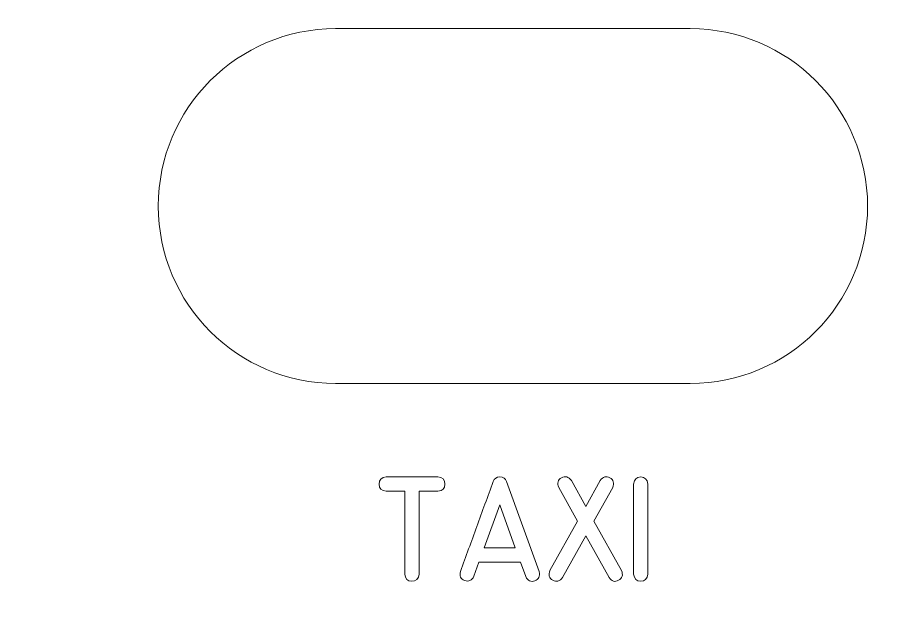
# Model space of a CAD drawing. Header units: millimetres. Extents: x -767 to 123, y -199 to 166.
# Drawn here: x -203.1 to -173.82, y 66.51 to 86.85 of the extents above; entities that cross this region are included whole.
import ezdxf

# ---------------------------------------------------------------- set-up
doc = ezdxf.new("R2010")
doc.units = ezdxf.units.MM
doc.header["$MEASUREMENT"] = 0
doc.layers.add('Cut', color=7, linetype='Continuous')
doc.layers.add('Engrave', color=7, linetype='Continuous', plot=False)

msp = doc.modelspace()

# ---------------------------------------------------------------- linework, layer by layer
at = {"layer": 'Cut', "color": 250, "lineweight": 9}
for points, knots in [([(-241.4198, -104.2661), (-241.4198, -104.2661), (-163.9194, -104.2661), (-163.9194, -104.2661), (-163.9194, -104.2661), (-163.3694, -104.2661), (-162.9194, -103.8161), (-162.9194, -103.2661), (-162.9194, -103.2661), (-162.9194, -103.2661), (-162.9194, -99.2698), (-162.9194, -99.2698), (-162.9194, -99.2698), (-162.9194, -99.2686), (-162.9194, -99.2673), (-162.9194, -99.2661), (-162.9194, -99.2661), (-162.9194, -95.9529), (-160.233, -93.2661), (-156.92, -93.2661), (-156.92, -93.2661), (-156.92, -93.2661), (-152.9193, -93.2661), (-152.9193, -93.2661), (-152.9193, -93.2661), (-152.3788, -93.2661), (-151.9348, -92.8314), (-151.9197, -92.2944), (-151.9197, -92.2944), (-151.9197, -92.2944), (-151.9197, 92.851), (-151.9197, 92.851), (-151.9197, 92.851), (-151.929, 93.3931), (-152.3752, 93.8339), (-152.9195, 93.8339), (-152.9195, 93.8339), (-152.9195, 93.8339), (-156.9202, 93.8339), (-156.9202, 93.8339), (-156.9202, 93.8339), (-160.2332, 93.8339), (-162.9196, 96.5207), (-162.9196, 99.8339), (-162.9196, 99.8339), (-162.9196, 99.8351), (-162.9196, 99.8364), (-162.9196, 99.8376), (-162.9196, 99.8376), (-162.9196, 99.8376), (-162.9196, 103.8339), (-162.9196, 103.8339), (-162.9196, 103.8339), (-162.9196, 104.3839), (-163.3696, 104.8339), (-163.9196, 104.8339), (-163.9196, 104.8339), (-163.9196, 104.8339), (-235.6707, 104.8339), (-235.6707, 104.8339), (-235.6707, 104.8339), (-235.6707, 104.8339), (-249.7831, 75.5521), (-249.7831, 75.5521), (-249.7831, 75.5521), (-250.0116, 75.0799), (-249.8319, 74.5112), (-249.3852, 74.2518), (-249.3852, 74.2518), (-249.3852, 74.2518), (-245.9261, 72.5781), (-245.9261, 72.5781), (-245.9261, 72.5781), (-243.8574, 71.6313), (-242.4199, 69.5429), (-242.42, 67.1193), (-242.42, 67.1193), (-242.419, 63.8066), (-245.1066, 61.1193), (-248.4201, 61.1193), (-248.4201, 61.1193), (-248.4201, 61.1193), (-252.4199, 61.1193), (-252.4199, 61.1193), (-252.4199, 61.1193), (-252.9699, 61.1193), (-253.4199, 60.6693), (-253.4199, 60.1193), (-253.4199, 60.1193), (-253.4199, 60.1193), (-253.4199, -92.2661), (-253.4199, -92.2661), (-253.4199, -92.2661), (-253.4199, -92.8161), (-252.9699, -93.2661), (-252.4199, -93.2661), (-252.4199, -93.2661), (-252.4199, -93.2661), (-248.4192, -93.2661), (-248.4192, -93.2661), (-248.4192, -93.2661), (-245.1062, -93.2661), (-242.4198, -95.9529), (-242.4198, -99.2661), (-242.4198, -99.2661), (-242.4198, -99.2673), (-242.4198, -99.2686), (-242.4198, -99.2698), (-242.4198, -99.2698), (-242.4198, -99.2698), (-242.4198, -103.2661), (-242.4198, -103.2661), (-242.4198, -103.2661), (-242.4198, -103.8161), (-241.9698, -104.2661), (-241.4198, -104.2661)], [0, 0, 0, 0, 0.0333333, 0.0333333, 0.0333333, 0.0333333, 0.0666667, 0.0666667, 0.0666667, 0.0666667, 0.1, 0.1, 0.1, 0.1, 0.1333333, 0.1333333, 0.1333333, 0.1333333, 0.1666667, 0.1666667, 0.1666667, 0.1666667, 0.2, 0.2, 0.2, 0.2, 0.2333333, 0.2333333, 0.2333333, 0.2333333, 0.2666667, 0.2666667, 0.2666667, 0.2666667, 0.3, 0.3, 0.3, 0.3, 0.3333333, 0.3333333, 0.3333333, 0.3333333, 0.3666667, 0.3666667, 0.3666667, 0.3666667, 0.4, 0.4, 0.4, 0.4, 0.4333333, 0.4333333, 0.4333333, 0.4333333, 0.4666667, 0.4666667, 0.4666667, 0.4666667, 0.5, 0.5, 0.5, 0.5, 0.5333333, 0.5333333, 0.5333333, 0.5333333, 0.5666667, 0.5666667, 0.5666667, 0.5666667, 0.6, 0.6, 0.6, 0.6, 0.6333333, 0.6333333, 0.6333333, 0.6333333, 0.6666667, 0.6666667, 0.6666667, 0.6666667, 0.7, 0.7, 0.7, 0.7, 0.7333333, 0.7333333, 0.7333333, 0.7333333, 0.7666667, 0.7666667, 0.7666667, 0.7666667, 0.8, 0.8, 0.8, 0.8, 0.8333333, 0.8333333, 0.8333333, 0.8333333, 0.8666667, 0.8666667, 0.8666667, 0.8666667, 0.9, 0.9, 0.9, 0.9, 0.9333333, 0.9333333, 0.9333333, 0.9333333, 1, 1, 1, 1]), ([(-192.3277, 86.4662), (-192.3277, 86.4662), (-180.3277, 86.4662), (-180.3277, 86.4662), (-180.3277, 86.4662), (-177.0146, 86.4662), (-174.3278, 83.7788), (-174.3278, 80.4658), (-174.3278, 80.4658), (-174.3277, 77.153), (-177.0146, 74.4659), (-180.3278, 74.4659), (-180.3278, 74.4659), (-180.3278, 74.4659), (-192.3278, 74.4659), (-192.3278, 74.4659), (-192.3278, 74.4659), (-195.6408, 74.466), (-198.3278, 77.1524), (-198.3278, 80.4658), (-198.3278, 80.4658), (-198.3276, 83.7798), (-195.641, 86.4658), (-192.3277, 86.4662)], [0, 0, 0, 0, 0.1428571, 0.1428571, 0.1428571, 0.1428571, 0.2857143, 0.2857143, 0.2857143, 0.2857143, 0.4285714, 0.4285714, 0.4285714, 0.4285714, 0.5714286, 0.5714286, 0.5714286, 0.5714286, 0.7142857, 0.7142857, 0.7142857, 0.7142857, 1, 1, 1, 1])]:
    msp.add_open_spline(points, degree=3, knots=knots, dxfattribs=at)
at = {"layer": 'Engrave', "color": 240, "lineweight": 9}
for points, knots in [([(-189.9831, 68.0206), (-189.9831, 68.0206), (-189.9831, 70.8216), (-189.9831, 70.8216), (-189.9831, 70.8216), (-189.9831, 70.8216), (-190.6151, 70.8216), (-190.6151, 70.8216), (-190.6151, 70.8216), (-190.7757, 70.8339), (-190.8562, 70.915), (-190.8556, 71.0632), (-190.8556, 71.0632), (-190.855, 71.212), (-190.7745, 71.2937), (-190.6151, 71.3072), (-190.6151, 71.3072), (-190.6151, 71.3072), (-188.8666, 71.3072), (-188.8666, 71.3072), (-188.8666, 71.3072), (-188.7084, 71.2949), (-188.6285, 71.2131), (-188.6279, 71.0632), (-188.6279, 71.0632), (-188.6273, 70.9139), (-188.7072, 70.8327), (-188.8666, 70.8216), (-188.8666, 70.8216), (-188.8666, 70.8216), (-189.4969, 70.8216), (-189.4969, 70.8216), (-189.4969, 70.8216), (-189.4969, 70.8216), (-189.4969, 68.0206), (-189.4969, 68.0206), (-189.4969, 68.0206), (-189.5233, 67.8577), (-189.608, 67.7771), (-189.7514, 67.7795), (-189.7514, 67.7795), (-189.8943, 67.7819), (-189.9713, 67.8624), (-189.9831, 68.0206)], [0, 0, 0, 0, 0.0833333, 0.0833333, 0.0833333, 0.0833333, 0.1666667, 0.1666667, 0.1666667, 0.1666667, 0.25, 0.25, 0.25, 0.25, 0.3333333, 0.3333333, 0.3333333, 0.3333333, 0.4166667, 0.4166667, 0.4166667, 0.4166667, 0.5, 0.5, 0.5, 0.5, 0.5833333, 0.5833333, 0.5833333, 0.5833333, 0.6666667, 0.6666667, 0.6666667, 0.6666667, 0.75, 0.75, 0.75, 0.75, 0.8333333, 0.8333333, 0.8333333, 0.8333333, 1, 1, 1, 1]), ([(-188.1017, 68.1117), (-187.9182, 68.6185), (-187.7342, 69.1247), (-187.5502, 69.6304), (-187.5502, 69.6304), (-187.3655, 70.136), (-187.1809, 70.6422), (-186.9963, 71.1485), (-186.9963, 71.1485), (-186.9581, 71.2531), (-186.8828, 71.306), (-186.7705, 71.3072), (-186.7705, 71.3072), (-186.6576, 71.3084), (-186.5818, 71.2555), (-186.543, 71.1485), (-186.543, 71.1485), (-186.543, 71.1485), (-185.4388, 68.1035), (-185.4388, 68.1035), (-185.4388, 68.1035), (-185.4047, 67.9412), (-185.4541, 67.8371), (-185.587, 67.7901), (-185.587, 67.7901), (-185.7205, 67.7425), (-185.8228, 67.7913), (-185.8957, 67.9347), (-185.8957, 67.9347), (-185.8957, 67.9347), (-186.0726, 68.4274), (-186.0726, 68.4274), (-186.0726, 68.4274), (-186.0726, 68.4274), (-187.4767, 68.4274), (-187.4767, 68.4274), (-187.4767, 68.4274), (-187.4767, 68.4274), (-187.6489, 67.9465), (-187.6489, 67.9465), (-187.6489, 67.9465), (-187.7224, 67.8018), (-187.8271, 67.7548), (-187.9623, 67.8048), (-187.9623, 67.8048), (-188.0981, 67.8542), (-188.1446, 67.9571), (-188.1017, 68.1117)], [0, 0, 0, 0, 0.0769231, 0.0769231, 0.0769231, 0.0769231, 0.1538462, 0.1538462, 0.1538462, 0.1538462, 0.2307692, 0.2307692, 0.2307692, 0.2307692, 0.3076923, 0.3076923, 0.3076923, 0.3076923, 0.3846154, 0.3846154, 0.3846154, 0.3846154, 0.4615385, 0.4615385, 0.4615385, 0.4615385, 0.5384615, 0.5384615, 0.5384615, 0.5384615, 0.6153846, 0.6153846, 0.6153846, 0.6153846, 0.6923077, 0.6923077, 0.6923077, 0.6923077, 0.7692308, 0.7692308, 0.7692308, 0.7692308, 0.8461538, 0.8461538, 0.8461538, 0.8461538, 1, 1, 1, 1]), ([(-185.0737, 68.1411), (-185.0737, 68.1411), (-184.1418, 69.8085), (-184.1418, 69.8085), (-184.1418, 69.8085), (-184.1418, 69.8085), (-184.7774, 70.9474), (-184.7774, 70.9474), (-184.7774, 70.9474), (-184.8386, 71.0979), (-184.8068, 71.2078), (-184.6827, 71.2772), (-184.6827, 71.2772), (-184.5587, 71.3466), (-184.4487, 71.3154), (-184.3517, 71.1831), (-184.3517, 71.1831), (-184.3517, 71.1831), (-183.8661, 70.3065), (-183.8661, 70.3065), (-183.8661, 70.3065), (-183.8661, 70.3065), (-183.3769, 71.1831), (-183.3769, 71.1831), (-183.3769, 71.1831), (-183.2805, 71.3154), (-183.1711, 71.3466), (-183.0482, 71.2778), (-183.0482, 71.2778), (-182.9254, 71.209), (-182.893, 71.0985), (-182.9518, 70.9456), (-182.9518, 70.9456), (-182.9518, 70.9456), (-183.5856, 69.8085), (-183.5856, 69.8085), (-183.5856, 69.8085), (-183.5856, 69.8085), (-182.6555, 68.1411), (-182.6555, 68.1411), (-182.6555, 68.1411), (-182.5932, 67.9894), (-182.6255, 67.8789), (-182.7519, 67.8095), (-182.7519, 67.8095), (-182.8783, 67.7401), (-182.9865, 67.7724), (-183.0771, 67.9071), (-183.0771, 67.9071), (-183.0771, 67.9071), (-183.8661, 69.3123), (-183.8661, 69.3123), (-183.8661, 69.3123), (-183.8661, 69.3123), (-184.6463, 67.9071), (-184.6463, 67.9071), (-184.6463, 67.9071), (-184.7462, 67.776), (-184.858, 67.7442), (-184.9814, 67.8124), (-184.9814, 67.8124), (-185.1049, 67.88), (-185.1361, 67.9894), (-185.0737, 68.1411)], [0, 0, 0, 0, 0.0588235, 0.0588235, 0.0588235, 0.0588235, 0.1176471, 0.1176471, 0.1176471, 0.1176471, 0.1764706, 0.1764706, 0.1764706, 0.1764706, 0.2352941, 0.2352941, 0.2352941, 0.2352941, 0.2941176, 0.2941176, 0.2941176, 0.2941176, 0.3529412, 0.3529412, 0.3529412, 0.3529412, 0.4117647, 0.4117647, 0.4117647, 0.4117647, 0.4705882, 0.4705882, 0.4705882, 0.4705882, 0.5294118, 0.5294118, 0.5294118, 0.5294118, 0.5882353, 0.5882353, 0.5882353, 0.5882353, 0.6470588, 0.6470588, 0.6470588, 0.6470588, 0.7058824, 0.7058824, 0.7058824, 0.7058824, 0.7647059, 0.7647059, 0.7647059, 0.7647059, 0.8235294, 0.8235294, 0.8235294, 0.8235294, 0.8823529, 0.8823529, 0.8823529, 0.8823529, 1, 1, 1, 1]), ([(-181.7577, 68.017), (-181.783, 67.8553), (-181.8647, 67.7748), (-182.0029, 67.7754), (-182.0029, 67.7754), (-182.1417, 67.776), (-182.2228, 67.8565), (-182.2469, 68.017), (-182.2469, 68.017), (-182.2469, 68.017), (-182.2469, 71.0626), (-182.2469, 71.0626), (-182.2469, 71.0626), (-182.2228, 71.2243), (-182.1417, 71.306), (-182.0029, 71.3066), (-182.0029, 71.3066), (-181.8647, 71.3072), (-181.783, 71.2255), (-181.7577, 71.0626), (-181.7577, 71.0626), (-181.7577, 71.0626), (-181.7577, 68.017), (-181.7577, 68.017)], [0, 0, 0, 0, 0.1428571, 0.1428571, 0.1428571, 0.1428571, 0.2857143, 0.2857143, 0.2857143, 0.2857143, 0.4285714, 0.4285714, 0.4285714, 0.4285714, 0.5714286, 0.5714286, 0.5714286, 0.5714286, 0.7142857, 0.7142857, 0.7142857, 0.7142857, 1, 1, 1, 1]), ([(-186.2484, 68.9113), (-186.2484, 68.9113), (-186.7723, 70.3582), (-186.7723, 70.3582), (-186.7723, 70.3582), (-186.7723, 70.3582), (-187.2991, 68.9113), (-187.2991, 68.9113), (-187.2991, 68.9113), (-187.2991, 68.9113), (-186.2484, 68.9113), (-186.2484, 68.9113)], [0, 0, 0, 0, 0.25, 0.25, 0.25, 0.25, 0.5, 0.5, 0.5, 0.5, 1, 1, 1, 1]), ([(-186.7723, 70.3582), (-186.7723, 70.3582), (-186.2484, 68.9113), (-186.2484, 68.9113), (-186.2484, 68.9113), (-186.2484, 68.9113), (-186.7723, 70.3582), (-186.7723, 70.3582)], [0, 0, 0, 0, 0.3333333, 0.3333333, 0.3333333, 0.3333333, 1, 1, 1, 1])]:
    msp.add_open_spline(points, degree=3, knots=knots, dxfattribs=at)

doc.saveas('drawing.dxf')
